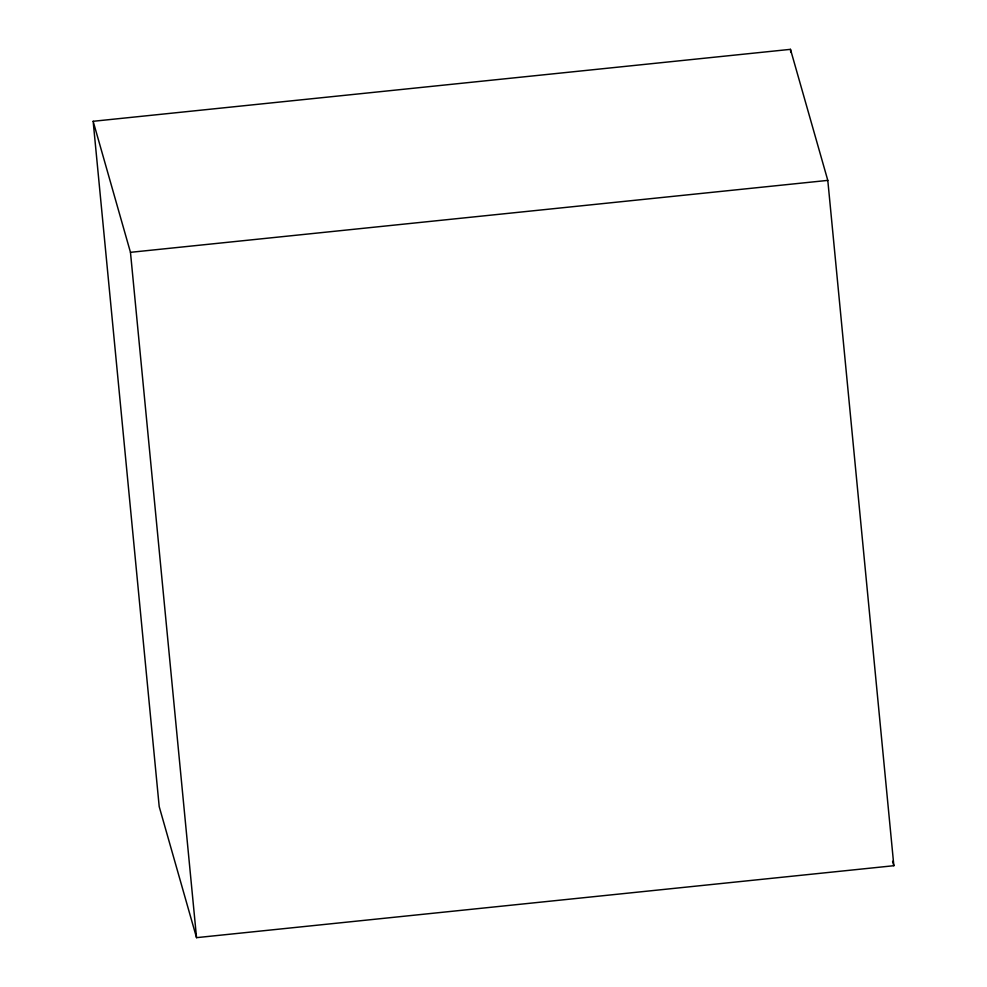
<?xml version="1.0" encoding="UTF-8"?>
<svg xmlns="http://www.w3.org/2000/svg" width="987" height="987" viewBox="0 0 987 987"><rect width="100%" height="100%" fill="white"/><g stroke="black" fill="none" stroke-linecap="round" stroke-linejoin="round"><path stroke-width="1.48" d="M93.148 121.29L790.464 49.35L827.797 180.387L893.852 865.71L196.536 937.65L159.203 806.613L93.148 121.29L130.469 252.327L196.536 937.65M130.469 252.327L827.797 180.387M892.593 861.293L893.852 865.71M790.464 49.35L790.76 52.422"/></g></svg>
